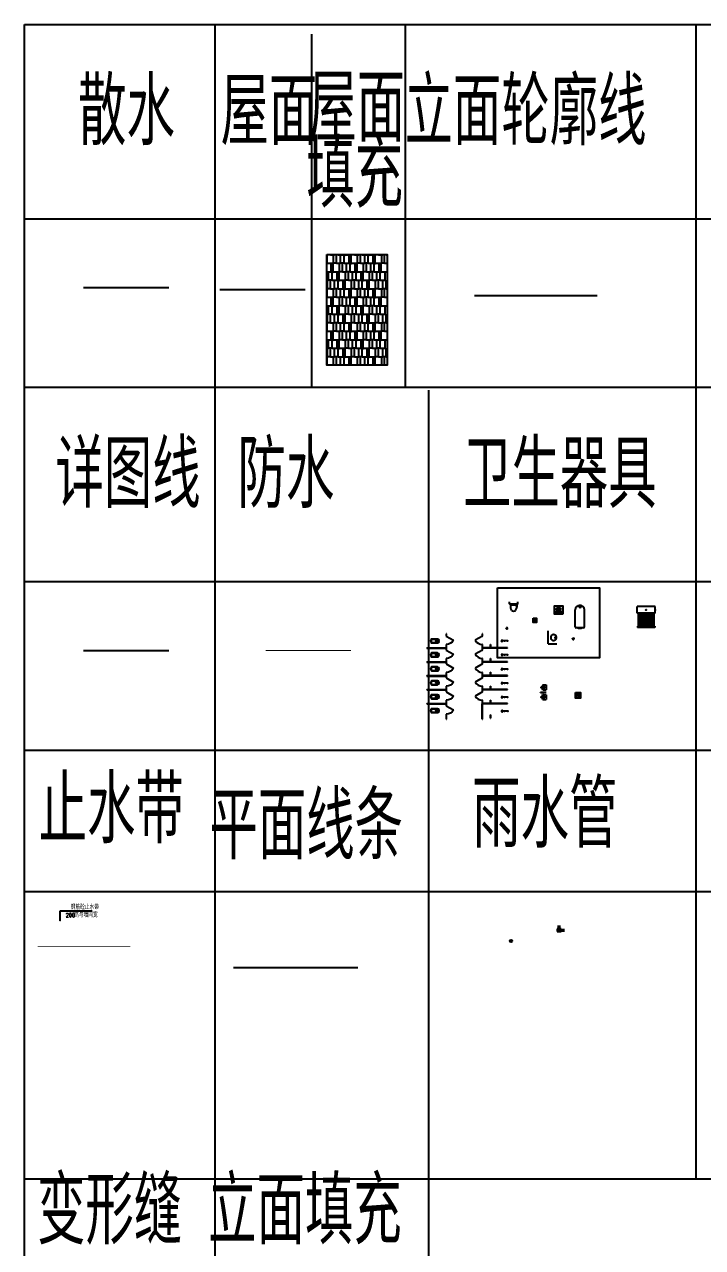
# Model space of a CAD drawing. Extents: x -4747 to 1060961, y -766984 to 396631.
# Drawn here: x -4747 to 43909, y 106712 to 194408 of the extents above; entities that cross this region are included whole.
import ezdxf

# ---------------------------------------------------------------- set-up
doc = ezdxf.new("R2010")
doc.units = 0
doc.header["$LTSCALE"] = 1000
doc.header["$MEASUREMENT"] = 0
doc.linetypes.add('CENTER', pattern=[2, 1.25, -0.25, 0.25, -0.25])
doc.linetypes.add('DASH', pattern=[0.35, 0.25, -0.1])
doc.layers.get('0').update_dxf_attribs({"linetype": 'CONTINUOUS'})
for name, color, linetype in [('AXIS-1', 3, 'CONTINUOUS'), ('AXIS_TEXT', 7, 'CONTINUOUS'), ('C', 2, 'CONTINUOUS'), ('DIM_LEAD', 3, 'CONTINUOUS'), ('GROUND', 2, 'CONTINUOUS'), ('JJ', 86, 'CONTINUOUS'), ('LAYER3', 4, 'CONTINUOUS'), ('PUB_TEXT', 7, 'CONTINUOUS'), ('卫生器具', 54, 'CONTINUOUS'), ('屋面', 4, 'CONTINUOUS'), ('屋面填充', 4, 'CENTER'), ('平面线条', 2, 'CONTINUOUS'), ('散水', 2, 'CONTINUOUS'), ('栏杆', 56, 'CONTINUOUS'), ('止水带', 2, 'DASH'), ('空调', 161, 'CONTINUOUS'), ('立面轮廓线', 3, 'CONTINUOUS'), ('详图线条', 9, 'CONTINUOUS'), ('防水', 4, 'CONTINUOUS'), ('雨水管', 2, 'CONTINUOUS')]:
    doc.layers.add(name, color=color, linetype=linetype)
doc.styles.add('_TCH_DIM', font='SIMPLEX', dxfattribs={"bigfont": 'GBCBIG'})
doc.styles.get("Standard").update_dxf_attribs({"font": 'gbenor.shx', "bigfont": 'gbcbig.shx'})

# ---------------------------------------------------------------- blocks, each defined once
blk = doc.blocks.new('_LV4')
blk.add_lwpolyline([(0, -520, 0.078966), (92, -505, 0.088152), (166, -466, 0.105269), (218, -403, 0.121685), (235, -335, 0.121685), (218, -267, 0.105269), (166, -204, 0.088152), (92, -165, 0.078966), (0, -150, 0.078966), (-92, -165, 0.088152), (-166, -204, 0.105269), (-218, -267, 0.121685), (-235, -335, 0.121685), (-218, -403, 0.105269), (-166, -466, 0.088152), (-92, -505, 0.078966)], format="xyb", close=True)
blk.add_circle((0, -230), 20)
blk = doc.blocks.new('A$C7F4925B7')
at = {"layer": 'C'}
h = blk.add_hatch(dxfattribs=at)
h.set_pattern_fill('SWAMP', color=256, scale=0.5, style=0)
h.set_pattern_definition([(0, (-47986.95, -14982.737), (6.35, 10.9985), [1.5875, -11.1125]), (90, (-47986.156, -14982.737), (-6.35, 10.9985), [0.79375, -21.2033]), (90, (-47985.958, -14982.737), (-6.35, 10.9985), [0.635, -21.36205]), (90, (-47986.355, -14982.737), (-6.35, 10.9985), [0.635, -21.36205]), (60, (-47985.759, -14982.737), (-6.3499804, 10.9985113), [0.508, -12.192]), (120, (-47986.553, -14982.737), (-12.6999804, 1.13e-05), [0.508, -12.192])])
h.paths.add_polyline_path([(0, 190, 0.5111853), (158, 76, 0.0492638), (157, 100, -11.474609), (184, 115, -0.0436336), (188, 91, 0.2466015), (240, 190, 1.0000001)])
at = {"layer": 'LAYER3'}
blk.add_line((163, 0), (124, 0), dxfattribs=at)
blk.add_circle((128, 185), 9.62, dxfattribs=at)
for centre, radius, start, end in [((128, 185), 89.6, 308.93194, 289.00921), ((128, 185), 69.6, 317.25146, 290.01783), ((128, 185), 19.6, 346.26826, 271.70893), ((35, 85), 123, 315.95053, 40.56877), ((49, 81), 139, 324.55539, 45.40595)]:
    blk.add_arc(centre, radius, start, end, dxfattribs=at)
blk = doc.blocks.new('A$C596A6E80')
at = {"layer": '卫生器具'}
for p, q in [((0, 529), (0, 669)), ((30, 499), (570, 499)), ((570, 499), (30, 499)), ((80, 499), (80, 269)), ((110, 439), (490, 439)), ((520, 499), (520, 269)), ((600, 529), (600, 669))]:
    blk.add_line(p, q, dxfattribs=at)
for centre, radius, start, end in [((30, 529), 30, 180, 270), ((477, 286), 398, 157.45048, 216.63814), ((300, 228), 228, 231.63006, 308.36994), ((123, 286), 398, 323.36186, 22.54952), ((570, 529), 30, 270, 0)]:
    blk.add_arc(centre, radius, start, end, dxfattribs=at)
blk = doc.blocks.new('A$C10506056')
at = {"layer": '卫生器具'}
for p, q in [((650, 134), (0, 134)), ((650, 37), (0, 37)), ((172, 334), (317, 479)), ((176, 293), (358, 475)), ((187, 392), (259, 464)), ((188, 261), (390, 463)), ((205, 234), (417, 446)), ((227, 211), (440, 424)), ((253, 194), (457, 398)), ((285, 181), (470, 366)), ((324, 176), (475, 327)), ((379, 187), (464, 272))]:
    blk.add_line(p, q, dxfattribs=at)
for points in [[(650, 0), (650, 550), (0, 550), (0, 0)], [(294, 87), (294, 110), (285, 110), (285, 87)], [(342, 87), (342, 110), (334, 110), (334, 87)], [(390, 87), (390, 110), (382, 110), (382, 87)], [(439, 87), (439, 110), (430, 110), (430, 87)], [(493, 55), (493, 113), (482, 113), (482, 55)], [(578, 55), (578, 113), (567, 113), (567, 55)]]:
    blk.add_lwpolyline(points, close=True, dxfattribs=at)
blk.add_circle((323, 328), 151, dxfattribs=at)
for centre, start, end in [((487, 85), 102.41105, 257.58895), ((487, 85), 283.74373, 76.25627), ((572, 85), 102.41105, 257.58895), ((572, 85), 283.74373, 76.25627)]:
    blk.add_arc(centre, 23.1, start, end, dxfattribs=at)
blk = doc.blocks.new('A$C6E592E5F')
at = {"layer": '卫生器具'}
for p, q in [((0, 103), (0, 1323)), ((10, 103), (10, 1323)), ((300, 1623), (333, 1623)), ((353, 1658), (303, 1568)), ((317, 1557), (371, 1643)), ((371, 1643), (353, 1658)), ((358, 1623), (372, 1623)), ((662, 103), (662, 1323)), ((672, 103), (672, 1323)), ((197, 33), (80, 33)), ((197, 23), (80, 23)), ((195, 49), (195, 35)), ((592, 33), (495, 33)), ((592, 23), (495, 23)), ((497, 35), (497, 49)), ((225, 0), (467, 0))]:
    blk.add_line(p, q, dxfattribs=at)
for points in [[(300, 1613), (328, 1613)], [(351, 1613), (372, 1613)]]:
    blk.add_lwpolyline(points, dxfattribs=at)
for centre, radius, start, end in [((300, 1323), 300, 90, 180), ((300, 1323), 290, 90, 180), ((372, 1323), 300, 0, 90), ((372, 1323), 290, 0, 90), ((80, 103), 80, 180, 270), ((80, 103), 70, 180, 270), ((592, 103), 70, 270, 0), ((592, 103), 80, 270, 0)]:
    blk.add_arc(centre, radius, start, end, dxfattribs=at)
for centre, major_axis, ratio, start_param, end_param in [((304, 1552), (0, 15.4), 0.867647, 3.141593, 9.424778), ((361, 1484), (0, 34.6), 0.867647, 3.141593, 9.424778), ((247, 38), (0, 50), 0.867647, 1.125976, 2.1787), ((346, 2326), (0, 2274), 0.737161, 3.057228, 3.225957), ((262, 46), (0, 45), 0.867647, 1.310272, 2.021103), ((277, 21), (0, 30.5), 0.867647, 1.330133, 2.325796), ((328, 59), (0, 52.3), 0.867647, 1.658121, 2.19433), ((314, 59), (0, 52.3), 0.867647, 4.088856, 4.625065), ((365, 21), (0, 30.5), 0.867647, 3.95739, 4.953052), ((430, 46), (0, 45), 0.867647, 4.262082, 4.972913), ((445, 38), (0, 50), 0.867647, 4.104486, 5.15721)]:
    blk.add_ellipse(centre, major_axis=major_axis, ratio=ratio, start_param=start_param, end_param=end_param, dxfattribs=at)
for centre in [(323, 1650), (394, 1650)]:
    blk.add_ellipse(centre, major_axis=(0, 21), ratio=0.867647, dxfattribs=at)
at = {"layer": '卫生器具', "extrusion": (0, 0, -1)}
for centre, major_axis, start_param, end_param in [((205, 49), (0, 11.5), 4.712389, 6.283185), ((225, 35), (0, 34.6), 3.141593, 4.712389), ((467, 35), (0, 34.6), 1.570796, 3.141593), ((487, 49), (0, 11.5), 0, 1.570796)]:
    blk.add_ellipse(centre, major_axis=major_axis, ratio=0.867647, start_param=start_param, end_param=end_param, dxfattribs=at)
blk = doc.blocks.new('M_E8')
for p, q in [((-204, -257), (-194, -2)), ((-194, -2), (196, -2)), ((206, -257), (196, -2))]:
    blk.add_line(p, q)
at = {"const_width": 1.5}
for points in [[(-196, 0), (196, 0), (206, -257, -4.356259)], [(-194, -2), (-204, -257, 0.758087)]]:
    blk.add_lwpolyline(points, format="xyb", dxfattribs=at)
for points in [[(-204, -257), (-194, -258), (-194, -258), (-183, -260), (-175, -261), (-165, -264), (-156, -268), (-147, -271), (-138, -275), (-128, -281), (-119, -287), (-109, -295), (-102, -300), (-94, -308), (-86, -316), (-79, -324), (-74, -332), (-68, -340), (-62, -348), (-58, -356), (-54, -366), (-50, -374), (-43, -383), (-36, -389), (-30, -392), (-23, -395), (-17, -398), (-9, -399), (0, -399), (13, -398), (23, -395), (29, -392), (35, -389), (43, -385), (49, -380), (54, -374), (58, -366), (62, -357), (65, -347), (71, -340), (75, -332), (80, -325), (85, -319), (91, -313), (95, -308), (100, -302), (106, -295), (113, -290), (119, -285), (126, -280), (132, -277), (139, -273), (145, -271), (154, -268), (162, -264), (173, -261), (183, -259), (191, -258), (199, -257), (206, -257)], [(-2, -142), (6, -142), (12, -146), (19, -148), (25, -152), (29, -158), (34, -166), (37, -174), (39, -183), (37, -191), (35, -200), (29, -208), (25, -214), (17, -219), (12, -223), (4, -224), (-2, -224), (-6, -224), (-11, -223), (-18, -221), (-26, -217), (-32, -213), (-37, -207), (-42, -199), (-44, -190), (-45, -183), (-42, -173), (-40, -164), (-35, -158), (-31, -150), (-26, -148), (-24, -144), (-18, -143), (-14, -143), (-12, -142), (-8, -142), (-6, -141), (-2, -142)]]:
    blk.add_lwpolyline(points, dxfattribs=at)
for centre, radius in [((-3, -184), 41.7), ((-1, -74), 15)]:
    blk.add_circle(centre, radius)
for centre, radius, start, end in [((-218, -432), 176, 26.1838, 85.57917), ((-158, -223), 22.7, 134.58574, 206.45735), ((-198, -412), 179, 22.29844, 83.80425), ((-2, -389), 250, 46.64582, 133.35418), ((1, -338), 63.3, 194.74469, 345.25531), ((4, -329), 38.6, 202.77784, 341.36093), ((201, -407), 174, 100.56764, 157.70342), ((215, -425), 168, 93.33481, 155.33091), ((162, -222), 16.2, 297.13892, 62.86108)]:
    blk.add_arc(centre, radius, start, end)
blk.add_point((1, -402))
at = {"width": 0.8, "flags": 9}
for tag in ['XSIZE', 'YSIZE']:
    blk.add_attdef(tag, (0, 0), '', height=0.5, dxfattribs=at)
blk = doc.blocks.new('A$C55FB1145')
at = {"layer": '卫生器具'}
for points in [[(0, 300), (240, 300), (240, 0), (0, 0)], [(0, 300), (240, 300), (240, 0), (0, 0)], [(30, 269), (210, 269), (210, 187), (30, 187)], [(30, 269), (210, 269), (210, 187), (30, 187)], [(30, 29), (210, 29), (210, 157), (30, 157)], [(30, 29), (210, 29), (210, 157), (30, 157)]]:
    blk.add_lwpolyline(points, close=True, dxfattribs=at)
blk = doc.blocks.new('A$C53222BD9')
at = {"layer": 'PUB_TEXT'}
for p, q in [((0, 200), (0, 0)), ((300, 200), (0, 200)), ((0, 0), (300, 0)), ((270, 170), (30, 170)), ((30, 170), (30, 30)), ((30, 170), (107, 125)), ((30, 30), (107, 75)), ((30, 30), (270, 30)), ((100, 100), (100, 440)), ((193, 125), (270, 170)), ((193, 75), (270, 30)), ((200, 100), (200, 440)), ((270, 30), (270, 170)), ((300, 0), (300, 200))]:
    blk.add_line(p, q, dxfattribs=at)
blk.add_circle((150, 100), 50, dxfattribs=at)
blk = doc.blocks.new('新块Q18')
at = {"layer": 'JJ'}
for p, q in [((348710, 256487), (347210, 256487)), ((347210, 255937), (347210, 256487)), ((348710, 255937), (348710, 256487)), ((348710, 255937), (347210, 255937)), ((347302, 255937), (347302, 254795)), ((347371, 255937), (347371, 254795)), ((347441, 255937), (347441, 254795)), ((347510, 255937), (347510, 254795)), ((347579, 255937), (347579, 254795)), ((347648, 255937), (347648, 254795)), ((347718, 255937), (347718, 254795)), ((347787, 255937), (347787, 254795)), ((347856, 255937), (347856, 254795)), ((347925, 255937), (347925, 254795)), ((347994, 255937), (347994, 254795)), ((348064, 255937), (348064, 254795)), ((348133, 255937), (348133, 254795)), ((348202, 255937), (348202, 254795)), ((348271, 255937), (348271, 254795)), ((348341, 255937), (348341, 254795)), ((348410, 255937), (348410, 254795)), ((348479, 255937), (348479, 254795)), ((348548, 255937), (348548, 254795)), ((348618, 255937), (348618, 254795)), ((348710, 256224), (348779, 256224)), ((348710, 256201), (348779, 256201)), ((348779, 256201), (348779, 256224)), ((347302, 254853), (347233, 254853)), ((347233, 254853), (347233, 254737)), ((348687, 254737), (347233, 254737)), ((347371, 254795), (347302, 254795)), ((347441, 254853), (347371, 254853)), ((347510, 254795), (347441, 254795)), ((347579, 254853), (347510, 254853)), ((347648, 254795), (347579, 254795)), ((347718, 254853), (347648, 254853)), ((347787, 254795), (347718, 254795)), ((347856, 254853), (347787, 254853)), ((347925, 254795), (347856, 254795)), ((347994, 254853), (347925, 254853)), ((348064, 254795), (347994, 254795)), ((348133, 254853), (348064, 254853)), ((348202, 254795), (348133, 254795)), ((348271, 254853), (348202, 254853)), ((348341, 254795), (348271, 254795)), ((348410, 254853), (348341, 254853)), ((348479, 254795), (348410, 254795)), ((348548, 254853), (348479, 254853)), ((348618, 254795), (348548, 254795)), ((348687, 254853), (348618, 254853)), ((348687, 254853), (348687, 254737))]:
    blk.add_line(p, q, dxfattribs=at)
for radius in [23.1, 17.3]:
    blk.add_circle((347960, 256212), radius, dxfattribs=at)
blk = doc.blocks.new('A$C5DF00746')
at = {"layer": 'GROUND', "xscale": 0.8550000004470348, "yscale": 0.8549999999959255, "zscale": 0.855, "rotation": 4.588329716170847e-11}
blk.add_blockref('新块Q18', (-296864, -217800), dxfattribs=at)
blk = doc.blocks.new('$TCHSYS$APDOOR2D')
blk.add_line((0.5, 0), (0, 0.87))
blk.add_arc((0.5, 0), 1, 120, 180)
blk = doc.blocks.new('$LVTRY$00000200')
for p, q in [((-140, -40, 0), (-140, -480, 0)), ((140, -470, 0), (-140, -470, 0)), ((-110, -40, 0), (-110, -470, 0)), ((100, 0, 0), (-100, 0, 0)), ((100, -30, 0), (-100, -30, 0)), ((-30, -590, 0), (30, -590, 0)), ((110, -470, 0), (110, -40, 0)), ((140, -480, 0), (140, -40, 0))]:
    blk.add_line(p, q)
blk.add_circle((0, -359, 0), 20)
for centre, radius, start, end in [((-100, -40, 0), 40, 90, 180), ((-30, -480, 0), 110, 180, 270), ((-100, -40, 0), 10, 90, 180), ((30, -480, 0), 110, 270, 0), ((100, -40, 0), 40, 0, 90), ((100, -40, 0), 10, 0, 90)]:
    blk.add_arc(centre, radius, start, end)
blk.add_point((0, 0))
blk = doc.blocks.new('$LVTRY$00000168')
at = {"color": 0}
blk.add_line((0, 0), (0, -395), dxfattribs=at)
blk.add_arc((0, -395), 50, 121.03319, 58.96681, dxfattribs=at)
for p in [(0, 0), (0, -223)]:
    blk.add_point(p, dxfattribs=at)

msp = doc.modelspace()

# ---------------------------------------------------------------- hatches: boundary and pattern name
at = {"layer": '卫生器具'}
h = msp.add_hatch(dxfattribs=at)
h.set_pattern_fill('SWAMP', color=256, scale=0.5, style=0)
h.set_pattern_definition([(177.533775, (53586.5166, 142495.5507), (-2.935424, 5.6307781), [0.79375, -5.55625]), (87.533775, (53586.12, 142495.5677), (3.40869443, 5.35753468), [0.396875, -10.60165]), (87.533775, (53586.021, 142495.572), (3.40869443, 5.35753468), [0.3175, -10.681025]), (87.533775, (53586.2192, 142495.5635), (3.40869443, 5.35753468), [0.3175, -10.681025]), (117.533775, (53585.922, 142495.5763), (3.4086849, 5.3575408), [0.254, -6.096]), (57.533775, (53586.3183, 142495.559), (6.3441088, -0.2732373), [0.254, -6.096])])
h.paths.add_polyline_path([(29941.8, 151107.3, -0.5111853), (29860.5, 151053.7, -0.0492638), (29861.2, 151065.7, 11.474609), (29848, 151073.8, 0.0436336), (29845.6, 151061.9, -0.2466015), (29821.7, 151112.5, -1.0000001)])
at = {"layer": '屋面填充'}
h = msp.add_hatch(dxfattribs=at)
h.set_pattern_fill('AR-RSHKE', color=256, scale=200, style=0)
h.set_pattern_definition([(0, (23246.94, 18181.7), (1295.4, 609.6), [304.8, -254, 355.6, -152.4, 457.2, -203.2]), (0, (23551.74, 18207.1), (1295.4, 609.6), [254, -965.2, 203.2, -304.8]), (0, (24161.34, 18143.6), (1295.4, 609.6), [152.4, -1574.8]), (90, (23246.94, 18181.7), (-431.8, 609.6), [584.2, -1854.2]), (90, (23551.74, 18181.7), (-431.8, 609.6), [571.5, -1866.9]), (90, (23805.74, 18181.7), (-431.8, 609.6), [533.4, -1905]), (90, (24161.34, 18143.6), (-431.8, 609.6), [584.2, -1854.2]), (90, (24313.74, 18143.6), (-431.8, 609.6), [584.2, -1854.2]), (90, (24770.94, 18181.7), (-431.8, 609.6), [558.8, -1879.6])])
h.paths.add_polyline_path([(21288.8, 177919.4), (16961.6, 177919.4), (16961.6, 169989.5), (21288.8, 169989.5)])

# ---------------------------------------------------------------- linework, layer by layer
at = {"layer": 'AXIS_TEXT'}
msp.add_lwpolyline([(-4747, 194407.5), (113556.3, 194407.5), (113556.3, 62775), (-4747, 62775)], close=True, dxfattribs=at)
for points in [[(8908.7, 194407.5), (8908.7, 62775)], [(22564.5, 194407.5), (22564.5, 168394.8)], [(43435.3, 194407.5), (43435.3, 168394.8)], [(15842.6, 193715.1), (15842.6, 168394.8)], [(-4747, 180478.8), (113556.3, 180478.8)], [(-4747, 168394.8), (113556.3, 168394.8)], [(43435.3, 168394.8), (43435.3, 111629.6)], [(24244.9, 168184.9), (24244.9, 62565.2)], [(-4747, 154466.1), (113556.3, 154466.1)], [(-4747, 142382), (113556.3, 142382)], [(-4747, 132246.2), (113556.3, 132246.2)], [(-4747, 111629.6), (113556.3, 111629.6)]]:
    msp.add_lwpolyline(points, dxfattribs=at)
at = {"layer": 'DIM_LEAD'}
for p, q in [((-2183.5, 130135), (-2183.5, 130853.3)), ((-2183.5, 130853.3), (102.9, 130853.3))]:
    msp.add_line(p, q, dxfattribs=at)
at = {"layer": 'DIM_LEAD', "const_width": 40}
msp.add_lwpolyline([(-2183.5, 130115, 1), (-2183.5, 130155, 1)], format="xyb", close=True, dxfattribs=at)
at = {"layer": '卫生器具'}
for p, q in [((29856.3, 151015.9), (29875.9, 151015.1)), ((32838.8, 150004.4), (32838.8, 150932.4)), ((25503.4, 150704.4), (25503.4, 150554.4)), ((25528.4, 150704.4), (25503.4, 150704.4)), ((25503.4, 150554.4), (25528.4, 150554.4)), ((25528.4, 150554.4), (25528.4, 150704.4)), ((28103.4, 150704.4), (28103.4, 150554.4)), ((28128.4, 150704.4), (28103.4, 150704.4)), ((28103.4, 150554.4), (28128.4, 150554.4)), ((28128.4, 150554.4), (28128.4, 150704.4)), ((24115.9, 149716.9), (25503.4, 149716.9)), ((24115.9, 149716.9), (24115.9, 149691.9)), ((24115.9, 149691.9), (25503.4, 149691.9)), ((25528.4, 149954.4), (25503.4, 149954.4)), ((25503.4, 149954.4), (25503.4, 149716.9)), ((25503.4, 149691.9), (25503.4, 149554.4)), ((25503.4, 149554.4), (25528.4, 149554.4)), ((25528.4, 149704.4), (25528.4, 149954.4)), ((25528.4, 149554.4), (25528.4, 149704.4)), ((28128.4, 149954.4), (28103.4, 149954.4)), ((28103.4, 149954.4), (28103.4, 149704.4)), ((28103.4, 149704.4), (28103.4, 149554.4)), ((28103.4, 149554.4), (28128.4, 149554.4)), ((28128.4, 149716.9), (28128.4, 149954.4)), ((28703.4, 149716.9), (28128.4, 149716.9)), ((28128.4, 149554.4), (28128.4, 149691.9)), ((28715.9, 149691.9), (28128.4, 149691.9)), ((28703.4, 149716.9), (28703.4, 149956)), ((28703.4, 149956), (28728.4, 149956)), ((29915.9, 149691.9), (28715.9, 149691.9)), ((28728.4, 149716.9), (28728.4, 149956)), ((29915.9, 149716.9), (28728.4, 149716.9)), ((29915.9, 149691.9), (29915.9, 149716.9)), ((24115.9, 148716.9), (25503.4, 148716.9)), ((24115.9, 148716.9), (24115.9, 148691.9)), ((24115.9, 148691.9), (25503.4, 148691.9)), ((25528.4, 148954.4), (25503.4, 148954.4)), ((25503.4, 148954.4), (25503.4, 148716.9)), ((25503.4, 148691.9), (25503.4, 148554.4)), ((25503.4, 148554.4), (25528.4, 148554.4)), ((25528.4, 148704.4), (25528.4, 148954.4)), ((25528.4, 148554.4), (25528.4, 148704.4)), ((28128.4, 148954.4), (28103.4, 148954.4)), ((28103.4, 148954.4), (28103.4, 148704.4)), ((28103.4, 148704.4), (28103.4, 148554.4)), ((28103.4, 148554.4), (28128.4, 148554.4)), ((28128.4, 148716.9), (28128.4, 148954.4)), ((28703.4, 148716.9), (28128.4, 148716.9)), ((28128.4, 148554.4), (28128.4, 148691.9)), ((28715.9, 148691.9), (28128.4, 148691.9)), ((28703.4, 148716.9), (28703.4, 148956)), ((28703.4, 148956), (28728.4, 148956)), ((29915.9, 148691.9), (28715.9, 148691.9)), ((28728.4, 148716.9), (28728.4, 148956)), ((29915.9, 148716.9), (28728.4, 148716.9)), ((29915.9, 148691.9), (29915.9, 148716.9)), ((24115.9, 147716.9), (25503.4, 147716.9)), ((24115.9, 147716.9), (24115.9, 147691.9)), ((24115.9, 147691.9), (25503.4, 147691.9)), ((25528.4, 147954.4), (25503.4, 147954.4)), ((25503.4, 147954.4), (25503.4, 147716.9)), ((25503.4, 147691.9), (25503.4, 147554.4)), ((25503.4, 147554.4), (25528.4, 147554.4)), ((25528.4, 147704.4), (25528.4, 147954.4)), ((25528.4, 147554.4), (25528.4, 147704.4)), ((28128.4, 147954.4), (28103.4, 147954.4)), ((28103.4, 147954.4), (28103.4, 147704.4)), ((28103.4, 147704.4), (28103.4, 147554.4)), ((28103.4, 147554.4), (28128.4, 147554.4)), ((28128.4, 147716.9), (28128.4, 147954.4)), ((28703.4, 147716.9), (28128.4, 147716.9)), ((28715.9, 147691.9), (28128.4, 147691.9)), ((28128.4, 147554.4), (28128.4, 147691.9)), ((28703.4, 147716.9), (28703.4, 147956)), ((28703.4, 147956), (28728.4, 147956)), ((29915.9, 147691.9), (28715.9, 147691.9)), ((28728.4, 147716.9), (28728.4, 147956)), ((29915.9, 147716.9), (28728.4, 147716.9)), ((29915.9, 147691.9), (29915.9, 147716.9)), ((24115.9, 146716.9), (25503.4, 146716.9)), ((24115.9, 146716.9), (24115.9, 146691.9)), ((24115.9, 146691.9), (25503.4, 146691.9)), ((25528.4, 146954.4), (25503.4, 146954.4)), ((25503.4, 146954.4), (25503.4, 146716.9)), ((25503.4, 146691.9), (25503.4, 146554.4)), ((25503.4, 146554.4), (25528.4, 146554.4)), ((25528.4, 146704.4), (25528.4, 146954.4)), ((25528.4, 146554.4), (25528.4, 146704.4)), ((28128.4, 146954.4), (28103.4, 146954.4)), ((28103.4, 146954.4), (28103.4, 146704.4)), ((28103.4, 146704.4), (28103.4, 146554.4)), ((28103.4, 146554.4), (28128.4, 146554.4)), ((28128.4, 146716.9), (28128.4, 146954.4)), ((28703.4, 146716.9), (28128.4, 146716.9)), ((28128.4, 146554.4), (28128.4, 146691.9)), ((28715.9, 146691.9), (28128.4, 146691.9)), ((28703.4, 146716.9), (28703.4, 146956)), ((28703.4, 146956), (28728.4, 146956)), ((29915.9, 146691.9), (28715.9, 146691.9)), ((28728.4, 146716.9), (28728.4, 146956)), ((29915.9, 146716.9), (28728.4, 146716.9)), ((29915.9, 146691.9), (29915.9, 146716.9)), ((32270.6, 146539.7), (32690.6, 146539.7)), ((32270.6, 146509.7), (32690.6, 146509.7)), ((24115.9, 145716.9), (25503.4, 145716.9)), ((24115.9, 145716.9), (24115.9, 145691.9)), ((24115.9, 145691.9), (25503.4, 145691.9)), ((25528.4, 145954.4), (25503.4, 145954.4)), ((25503.4, 145954.4), (25503.4, 145716.9)), ((25503.4, 145691.9), (25503.4, 145554.4)), ((25528.4, 145704.4), (25528.4, 145954.4)), ((25528.4, 145554.4), (25528.4, 145704.4)), ((28128.4, 145954.4), (28103.4, 145954.4)), ((28103.4, 145954.4), (28103.4, 145704.4)), ((28103.4, 144604.8), (28103.4, 145704.4)), ((28128.4, 145716.9), (28128.4, 145954.4)), ((28703.4, 145716.9), (28128.4, 145716.9)), ((28128.4, 144604.8), (28128.4, 145691.9)), ((28715.9, 145691.9), (28128.4, 145691.9)), ((28703.4, 145716.9), (28703.4, 145956)), ((28703.4, 145956), (28728.4, 145956)), ((29915.9, 145691.9), (28715.9, 145691.9)), ((28728.4, 145716.9), (28728.4, 145956)), ((29915.9, 145716.9), (28728.4, 145716.9)), ((29915.9, 145691.9), (29915.9, 145716.9)), ((25503.4, 145554.4), (25528.4, 145554.4)), ((25528.4, 144954.4), (25503.4, 144954.4)), ((25503.4, 144954.4), (25503.4, 144604.8)), ((25528.4, 144604.8), (25528.4, 144954.4)), ((28703.4, 144657.4), (28703.4, 144909)), ((28703.4, 144909), (28728.4, 144909)), ((28728.4, 144657.4), (28728.4, 144909)), ((25503.4, 144604.8), (25528.4, 144604.8)), ((28103.4, 144604.8), (28128.4, 144604.8)), ((28703.4, 144657.4), (28728.4, 144657.4))]:
    msp.add_line(p, q, dxfattribs=at)
for points in [[(32838.8, 150004.4), (33448.6, 150004.4)], [(32270.6, 146509.7), (32270.6, 146539.7)], [(35122.4, 146474.7), (35089.4, 146365.4), (34833.1, 146333.6)], [(35122.4, 146304.1), (35076.7, 146179.3), (34833.1, 146134.8)]]:
    msp.add_lwpolyline(points, dxfattribs=at)
for points in [[(34802.7, 146505.6), (35152.7, 146505.6), (35152.7, 146105.3), (34802.7, 146105.3)], [(34832.4, 146474.7), (35122.4, 146474.7), (35122.4, 146333.6), (34832.4, 146333.6)], [(34833.1, 146134.8), (35122.4, 146134.8), (35122.4, 146304.1), (34833.1, 146304.1)]]:
    msp.add_lwpolyline(points, close=True, dxfattribs=at)
msp.add_circle((29877.6, 151107.4), 4.81, dxfattribs=at)
for centre, radius, start, end in [((29877.6, 151107.4), 44.8, 248.524566, 228.601836), ((29877.6, 151107.4), 34.8, 247.51594, 220.282315), ((29914.7, 151053.9), 69.7, 132.127824, 212.978385), ((29921.8, 151055.8), 61.3, 136.965008, 221.583241), ((29877.6, 151107.4), 9.81, 265.824848, 191.265515)]:
    msp.add_arc(centre, radius, start, end, dxfattribs=at)
at = {"layer": '屋面'}
msp.add_lwpolyline([(16961.6, 177919.4), (21288.8, 177919.4), (21288.8, 169989.5), (16961.6, 169989.5)], close=True, dxfattribs=at)
msp.add_lwpolyline([(9284.3, 175412.9), (15400.5, 175412.9)], dxfattribs=at)
at = {"layer": '平面线条'}
msp.add_lwpolyline([(10258.7, 126801.7), (19175.1, 126801.7)], dxfattribs=at)
at = {"layer": '散水'}
msp.add_lwpolyline([(-499.8, 175536.9), (5616.3, 175536.9)], dxfattribs=at)
at = {"layer": '止水带', "const_width": 50}
msp.add_lwpolyline([(-3795.1, 128295), (2844.3, 128295)], dxfattribs=at)
at = {"layer": '空调'}
msp.add_lwpolyline([(29184.1, 154007.1), (36510.6, 154007.1), (36510.6, 148988.8), (29184.1, 148988.8)], close=True, dxfattribs=at)
at = {"layer": '立面轮廓线'}
msp.add_lwpolyline([(27536.2, 174984.6), (36350.3, 174984.6)], dxfattribs=at)
at = {"layer": '详图线条'}
msp.add_lwpolyline([(-499.8, 149524.1), (5616.3, 149524.1)], dxfattribs=at)
at = {"layer": '防水', "linetype": 'DASH', "const_width": 60}
msp.add_lwpolyline([(12568.6, 149524.1), (18684.8, 149524.1)], dxfattribs=at)
at = {"layer": '雨水管'}
for p, q in [((33634, 129518.6), (33997.3, 129518.6)), ((33634, 129425.4), (33997.3, 129425.4))]:
    msp.add_line(p, q, dxfattribs=at)
msp.add_circle((30166, 128688.5), 75, dxfattribs=at)

# ---------------------------------------------------------------- block references
at = {"layer": 'AXIS-1'}
msp.add_blockref('A$C5DF00746', (39217, 151169.7), dxfattribs=at)
at = {"layer": '卫生器具'}
for name, p in [('A$C596A6E80', (30054, 152346.8)), ('A$C10506056', (33254.7, 152144.5)), ('A$C6E592E5F', (34767.8, 151112.9))]:
    msp.add_blockref(name, p, dxfattribs=at)
for name, p, rotation in [('$LVTRY$00000200', (24415.9, 150204.4), 89.99999999999166), ('$LVTRY$00000168', (29915.9, 150204.4, 0), 270), ('$LVTRY$00000200', (24415.9, 149204.4), 89.99999999999166), ('$LVTRY$00000168', (29915.9, 149204.4, 0), 270), ('$LVTRY$00000200', (24415.9, 148204.4), 89.99999999999166), ('$LVTRY$00000168', (29915.9, 148174.3, 0), 270), ('$LVTRY$00000200', (24415.9, 147204.4), 89.99999999999166), ('$LVTRY$00000168', (29915.9, 147174.3, 0), 270), ('$LVTRY$00000200', (24415.9, 146204.4), 89.99999999999166), ('$LVTRY$00000168', (29915.9, 146174.3, 0), 270), ('$LVTRY$00000200', (24415.9, 145204.4), 89.99999999999166), ('$LVTRY$00000168', (29926.7, 145174.3, 0), 270)]:
    msp.add_blockref(name, p, dxfattribs=dict(at, rotation=rotation))
for name, p, xscale, yscale, zscale, rotation in [('$TCHSYS$APDOOR2D', (25515.9, 150254.4), 600, -600, 25, 90), ('$TCHSYS$APDOOR2D', (28115.9, 150254.4), 600, 600, 25, 90), ('A$C7F4925B7', (34703.6, 150275.1), -0.4999999998315391, 0.5, 0.5, 357.5337749314652), ('$TCHSYS$APDOOR2D', (25515.9, 149254.4), 600, -600, 25, 90), ('$TCHSYS$APDOOR2D', (28115.9, 149254.4), 600, 600, 25, 90), ('$TCHSYS$APDOOR2D', (25515.9, 148254.4), 600, -600, 25, 90), ('$TCHSYS$APDOOR2D', (28115.9, 148254.4), 600, 600, 25, 90), ('$TCHSYS$APDOOR2D', (25515.9, 147254.4), 600, -600, 25, 90), ('$TCHSYS$APDOOR2D', (28115.9, 147254.4), 600, 600, 25, 90), ('$TCHSYS$APDOOR2D', (25515.9, 146254.4), 600, -600, 25, 90), ('$TCHSYS$APDOOR2D', (28115.9, 146254.4), 600, 600, 25, 90), ('$TCHSYS$APDOOR2D', (25515.9, 145254.4), 600, -600, 25, 89.99999999995147)]:
    msp.add_blockref(name, p, dxfattribs=dict(at, xscale=xscale, yscale=yscale, zscale=zscale, rotation=rotation))
at = {"layer": '卫生器具', "xscale": -1, "rotation": 270}
msp.add_blockref('_LV4', (33556, 150448.7), dxfattribs=at)
at = {"layer": '卫生器具', "extrusion": (0, 0, -1), "xscale": -0.9000000000232831, "yscale": 0.9000000000232831, "zscale": -0.8999999999999773, "rotation": 90}
for p in [(-32691.9, 146876), (-32690.6, 146176)]:
    msp.add_blockref('M_E8', p, dxfattribs=at)
at = {"layer": '栏杆'}
msp.add_blockref('A$C55FB1145', (31746.5, 151533.7), dxfattribs=at)
at = {"layer": '雨水管'}
msp.add_blockref('A$C53222BD9', (33474.3, 129369.5), dxfattribs=at)

# ---------------------------------------------------------------- texts
at = {"layer": 'PUB_TEXT'}
for s, p in [('散水', (-896.7, 185757.9)), ('屋面', (9328.5, 185756.6)), ('屋面', (15625.7, 186001.8)), ('立面轮廓线', (22527.9, 185757.9)), ('填充', (15480.6, 181273.4)), ('详图线', (-2526.1, 159745.2)), ('防水', (10542.3, 159745.2)), ('卫生器具', (26722.8, 159745.2)), ('止水带', (-3726, 135703.4)), ('雨水管', (27382.4, 135379.9)), ('平面线条', (8527.4, 134545.5)), ('变形缝', (-3844, 106947)), ('立面填充', (8439.3, 106947))]:
    msp.add_text(s, height=4822.7, dxfattribs=at).set_placement(p)
at = {"layer": 'PUB_TEXT', "style": '_TCH_DIM', "width": 0.705882}
msp.add_text('200', height=297.5, dxfattribs=at).set_placement((-1778.6, 130398.3))
at = {"layer": 'PUB_TEXT', "style": '_TCH_DIM'}
for s, p in [('钢筋砼止水带', (-1424.4, 130958.3)), ('高与墙同宽', (-1178.6, 130398.3))]:
    msp.add_text(s, height=337.59, dxfattribs=at).set_placement(p)

doc.saveas('drawing.dxf')
